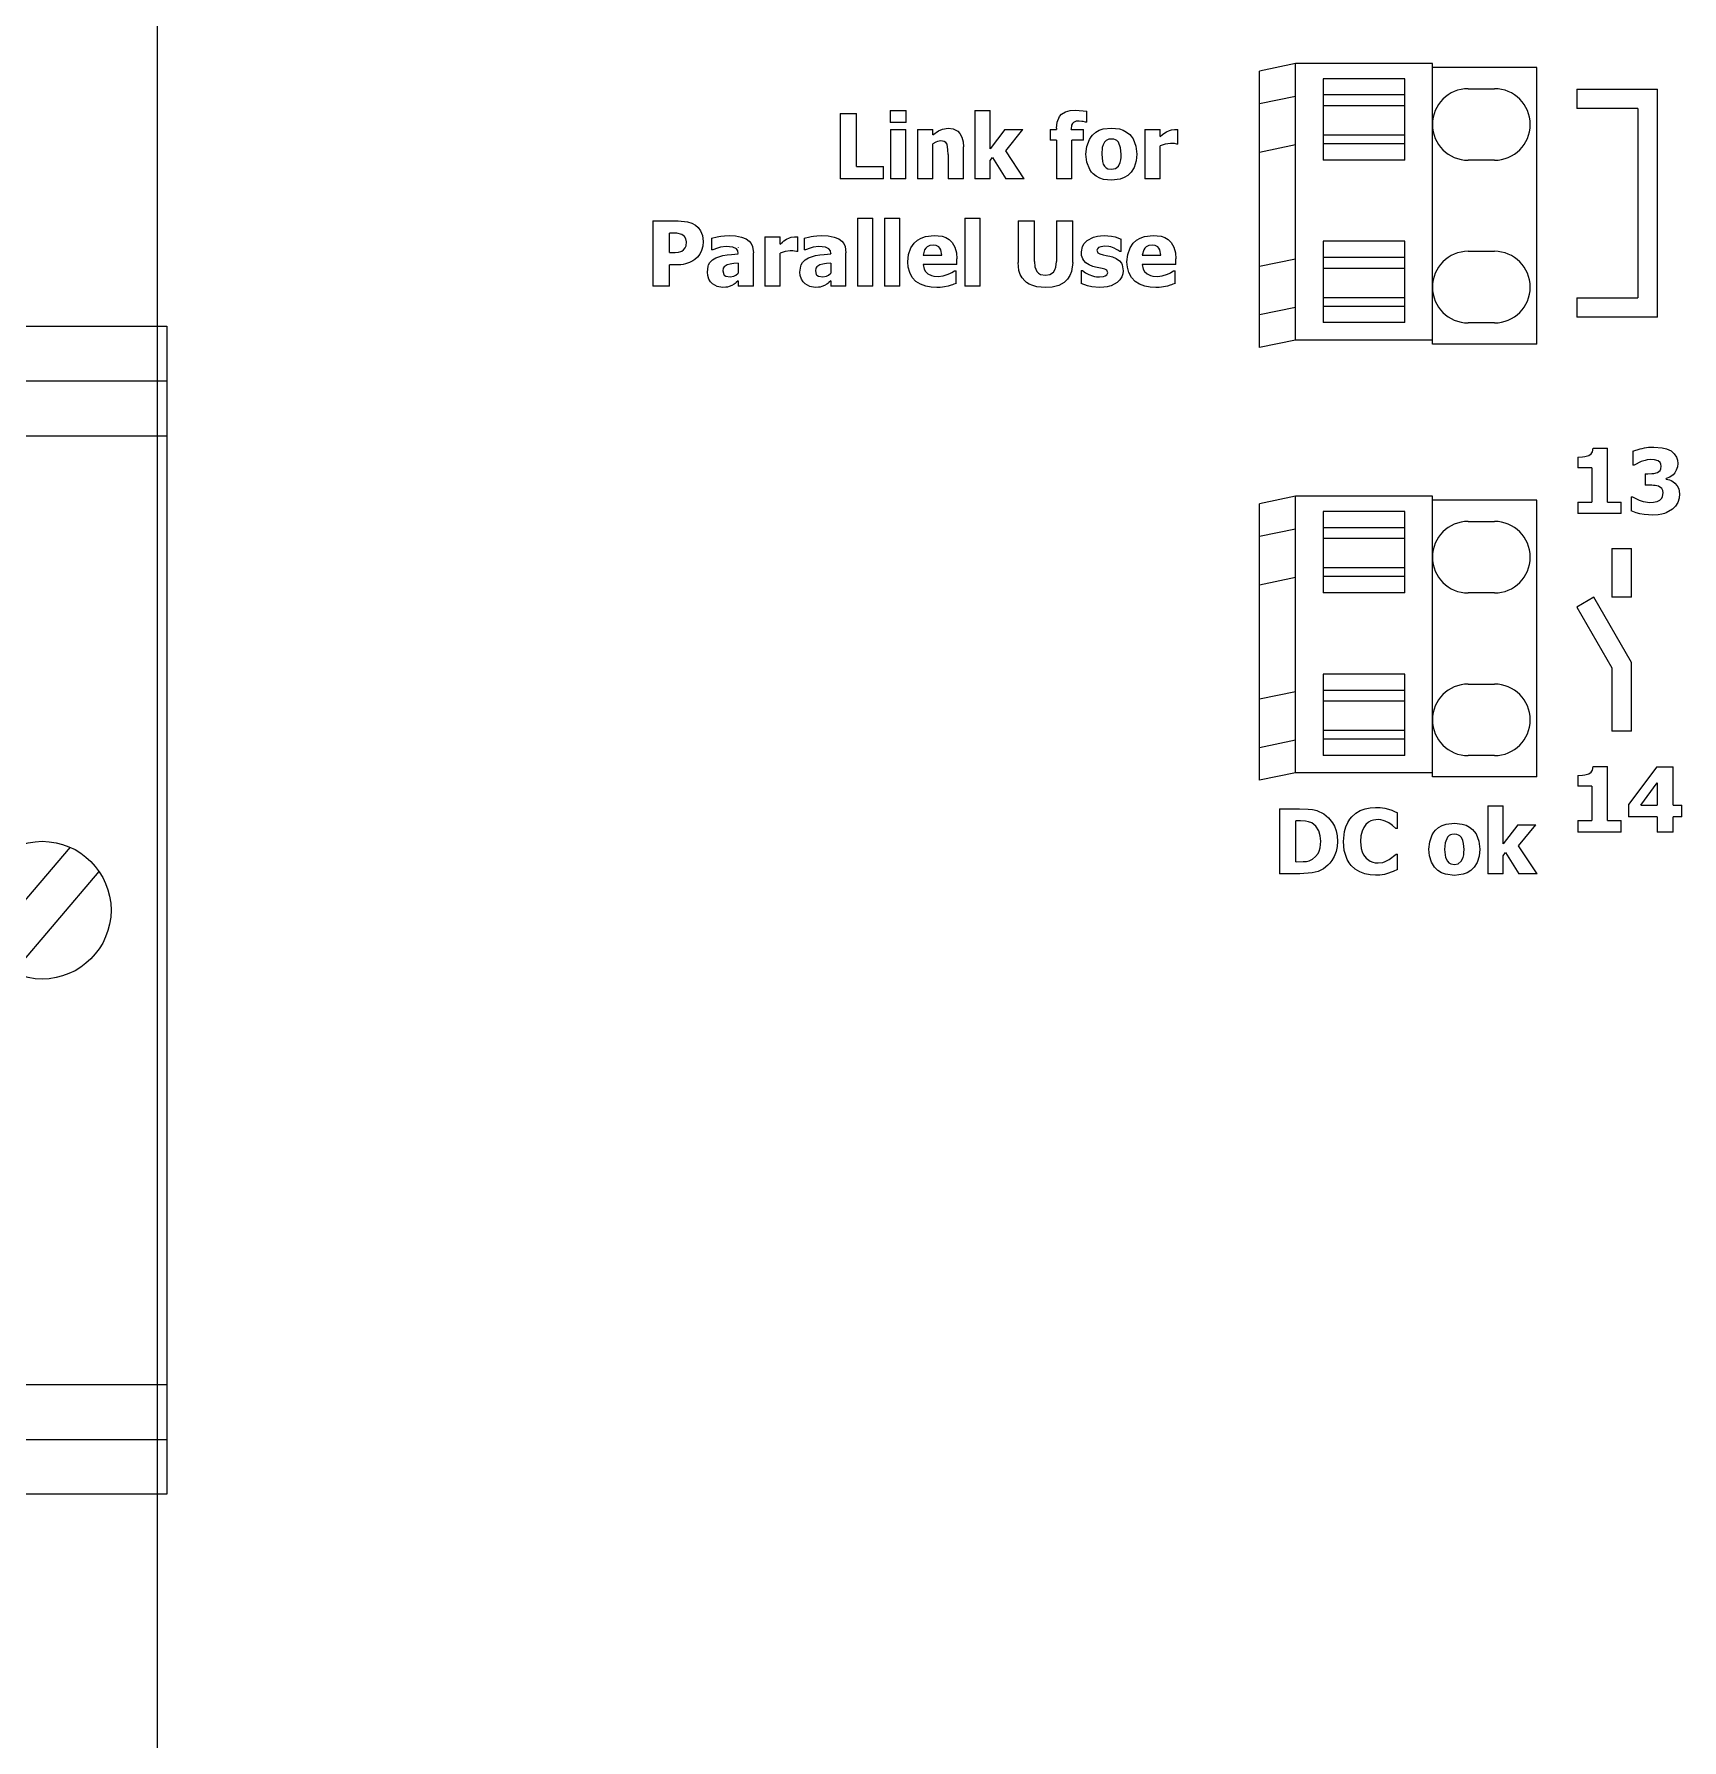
# Model space of a CAD drawing. Header units: inches. Extents: x -38 to 199, y -310 to 64.
# Drawn here: x 43.738 to 46.074, y -55.443 to -53.025 of the extents above; entities that cross this region are included whole.
import ezdxf

# ---------------------------------------------------------------- set-up
doc = ezdxf.new("R2010")
doc.units = ezdxf.units.IN
doc.header["$MEASUREMENT"] = 0
doc.layers.add('DETAIL$', color=5, linetype='Continuous')

# ---------------------------------------------------------------- blocks, each defined once
blk = doc.blocks.new('A$C595E315F')
at = {"color": 8}
for p, q in [((-0.5787, -0.36), (-0.5787, 0)), ((-0.5787, 0), (1.0769, 0)), ((1.0769, 0), (1.0769, -0.36)), ((1.0769, -0.36), (-0.5787, -0.36))]:
    blk.add_line(p, q, dxfattribs=at)
for p, q in [((-0.501, -0.36), (-0.501, 0)), ((-0.4233, -0.36), (-0.4233, 0)), ((0.9215, -0.36), (0.9215, 0)), ((0.9992, -0.36), (0.9992, 0))]:
    blk.add_line(p, q)
blk.add_circle((0.2491, -0.1767), 0.0976, dxfattribs=at)
at = {"layer": 'DETAIL$', "color": 8}
for points in [[(0.3377, -0.2178), (0.1943, -0.0959)], [(0.16, -0.1369), (0.3022, -0.2586)]]:
    blk.add_lwpolyline(points, dxfattribs=at)

msp = doc.modelspace()

# ---------------------------------------------------------------- linework, layer by layer
at = {"linetype": 'ByBlock', "lineweight": -2}
for p, q in [((43.91251, -51.46108), (43.91251, -57.07215)), ((45.52581, -53.06662), (45.47496, -53.07717)), ((45.52581, -53.11272), (45.52581, -53.06662)), ((45.71996, -53.06662), (45.52581, -53.06662)), ((45.71996, -53.45854), (45.71996, -53.06662)), ((45.47496, -53.12328), (45.47496, -53.07717)), ((45.5651, -53.08802), (45.5651, -53.11108)), ((45.68067, -53.08802), (45.5651, -53.08802)), ((45.68067, -53.11108), (45.68067, -53.08802)), ((45.86789, -53.07222), (45.71996, -53.07222)), ((45.86789, -53.46415), (45.86789, -53.07222)), ((45.47496, -53.12328), (45.52581, -53.11272)), ((45.52581, -53.18189), (45.52581, -53.11272)), ((45.5651, -53.11108), (45.5651, -53.12656)), ((45.68067, -53.11108), (45.5651, -53.11108)), ((45.68067, -53.12656), (45.68067, -53.11108)), ((45.77081, -53.10219), (45.80779, -53.10219)), ((45.92454, -53.10266), (45.92454, -53.13039)), ((45.92454, -53.10266), (46.03892, -53.10266)), ((46.03892, -53.42624), (46.03892, -53.10266)), ((44.88042, -53.13743), (44.88042, -53.22988)), ((44.88042, -53.13743), (44.90365, -53.13743)), ((44.90365, -53.21227), (44.90365, -53.13743)), ((44.9513, -53.13323), (44.9513, -53.15016)), ((44.9513, -53.13323), (44.9743, -53.13323)), ((44.9743, -53.15016), (44.9743, -53.13323)), ((45.07162, -53.13331), (45.07162, -53.22988)), ((45.07162, -53.13331), (45.09335, -53.13331)), ((45.09335, -53.1874), (45.09335, -53.13331)), ((45.2142, -53.13271), (45.23008, -53.13398)), ((45.23008, -53.14971), (45.23008, -53.13398)), ((45.47496, -53.12757), (45.47496, -53.12328)), ((45.47496, -53.19244), (45.47496, -53.12757)), ((45.5651, -53.12656), (45.5651, -53.16806)), ((45.68067, -53.12656), (45.5651, -53.12656)), ((45.68067, -53.16806), (45.68067, -53.12656)), ((46.01119, -53.13039), (45.92454, -53.13039)), ((46.01119, -53.13039), (46.01119, -53.39851)), ((44.9743, -53.15016), (44.9513, -53.15016)), ((44.9519, -53.16013), (44.97363, -53.16013)), ((44.9519, -53.16013), (44.9519, -53.22988)), ((44.97363, -53.22988), (44.97363, -53.16013)), ((44.99026, -53.16013), (44.99026, -53.22988)), ((44.99026, -53.16013), (45.01199, -53.16013)), ((45.01199, -53.16784), (45.01199, -53.16013)), ((45.11395, -53.16013), (45.09335, -53.1874)), ((45.11395, -53.16013), (45.13965, -53.16013)), ((45.11523, -53.19017), (45.13965, -53.16013)), ((45.17846, -53.16013), (45.17846, -53.17526)), ((45.17846, -53.16013), (45.18715, -53.16013)), ((45.18715, -53.15818), (45.18715, -53.16013)), ((45.20813, -53.16013), (45.20813, -53.1596)), ((45.20813, -53.16013), (45.22544, -53.16013)), ((45.22544, -53.17526), (45.22544, -53.16013)), ((45.23008, -53.14971), (45.22843, -53.14971)), ((45.31257, -53.16013), (45.31257, -53.22988)), ((45.31257, -53.16013), (45.3343, -53.16013)), ((45.3343, -53.17017), (45.3343, -53.16013)), ((45.3594, -53.18073), (45.3594, -53.16013)), ((45.01199, -53.22988), (45.01199, -53.18051)), ((45.05552, -53.22988), (45.05552, -53.18448)), ((45.14145, -53.22988), (45.11523, -53.19017)), ((45.18715, -53.17526), (45.17846, -53.17526)), ((45.18715, -53.17526), (45.18715, -53.22988)), ((45.20888, -53.22988), (45.20888, -53.17526)), ((45.22544, -53.17526), (45.20888, -53.17526)), ((45.3343, -53.22988), (45.3343, -53.1832)), ((45.3594, -53.18073), (45.3576, -53.18073)), ((45.52581, -53.18189), (45.47496, -53.19244)), ((45.52581, -53.34327), (45.52581, -53.18189)), ((45.5651, -53.16806), (45.5651, -53.18024)), ((45.68067, -53.16806), (45.5651, -53.16806)), ((45.5651, -53.18024), (45.5651, -53.20329)), ((45.68067, -53.18024), (45.5651, -53.18024)), ((45.68067, -53.18024), (45.68067, -53.16806)), ((45.68067, -53.20329), (45.68067, -53.18024)), ((44.90365, -53.21227), (44.94208, -53.21227)), ((44.94208, -53.22988), (44.94208, -53.21227)), ((45.03364, -53.19534), (45.03364, -53.22988)), ((45.09335, -53.20411), (45.09672, -53.19961)), ((45.09335, -53.22988), (45.09335, -53.20411)), ((45.09672, -53.19961), (45.1156, -53.22988)), ((45.47496, -53.35382), (45.47496, -53.19244)), ((45.68067, -53.20329), (45.5651, -53.20329)), ((45.80779, -53.20363), (45.77081, -53.20363)), ((44.94208, -53.22988), (44.88042, -53.22988)), ((44.97363, -53.22988), (44.9519, -53.22988)), ((45.01199, -53.22988), (44.99026, -53.22988)), ((45.05552, -53.22988), (45.03364, -53.22988)), ((45.09335, -53.22988), (45.07162, -53.22988)), ((45.14145, -53.22988), (45.1156, -53.22988)), ((45.20888, -53.22988), (45.18715, -53.22988)), ((45.3343, -53.22988), (45.31257, -53.22988)), ((44.905, -53.28553), (44.905, -53.3821)), ((44.905, -53.28553), (44.92673, -53.28553)), ((44.92673, -53.3821), (44.92673, -53.28553)), ((44.94336, -53.28553), (44.96509, -53.28553)), ((44.94336, -53.28553), (44.94336, -53.3821)), ((44.96509, -53.3821), (44.96509, -53.28553)), ((45.05724, -53.28553), (45.05724, -53.3821)), ((45.05724, -53.28553), (45.07897, -53.28553)), ((45.07897, -53.3821), (45.07897, -53.28553)), ((44.61535, -53.28965), (44.61535, -53.3821)), ((44.61535, -53.28965), (44.65124, -53.28965)), ((44.64188, -53.30688), (44.63858, -53.30688)), ((44.63858, -53.3346), (44.63858, -53.30688)), ((45.13276, -53.28965), (45.15598, -53.28965)), ((45.13276, -53.28965), (45.13276, -53.34869)), ((45.15598, -53.34734), (45.15598, -53.28965)), ((45.187, -53.28965), (45.187, -53.34734)), ((45.187, -53.28965), (45.21023, -53.28965)), ((45.21023, -53.34861), (45.21023, -53.28965)), ((44.63858, -53.3346), (44.64023, -53.3346)), ((44.69822, -53.31385), (44.69822, -53.3307)), ((44.70009, -53.3307), (44.69822, -53.3307)), ((44.75763, -53.3821), (44.75763, -53.33467)), ((44.77374, -53.31235), (44.79546, -53.31235)), ((44.77374, -53.31235), (44.77374, -53.3821)), ((44.79546, -53.32239), (44.79546, -53.31235)), ((44.79546, -53.3821), (44.79546, -53.33542)), ((44.82056, -53.33295), (44.81876, -53.33295)), ((44.82056, -53.33295), (44.82056, -53.31235)), ((44.82948, -53.31385), (44.82948, -53.3307)), ((44.83135, -53.3307), (44.82948, -53.3307)), ((44.86746, -53.33595), (44.86746, -53.33632)), ((44.88889, -53.3821), (44.88889, -53.33467)), ((45.27878, -53.3331), (45.27706, -53.3331)), ((45.27878, -53.3331), (45.27878, -53.31542)), ((45.5651, -53.31856), (45.5651, -53.34162)), ((45.68067, -53.31856), (45.5651, -53.31856)), ((45.68067, -53.34162), (45.68067, -53.31856)), ((45.77081, -53.33274), (45.80779, -53.33274)), ((44.63858, -53.3821), (44.63858, -53.35183)), ((44.65072, -53.35183), (44.63858, -53.35183)), ((44.73605, -53.34943), (44.73605, -53.36389)), ((44.86731, -53.34943), (44.86731, -53.36389)), ((44.99828, -53.33827), (45.02465, -53.33827)), ((45.04608, -53.35138), (44.99835, -53.35138)), ((45.04248, -53.36022), (45.0448, -53.36022)), ((45.0448, -53.3782), (45.0448, -53.36022)), ((45.04608, -53.35138), (45.04608, -53.34352)), ((45.22214, -53.36), (45.22214, -53.37835)), ((45.22214, -53.36), (45.22394, -53.36)), ((45.30875, -53.33827), (45.33512, -53.33827)), ((45.35655, -53.35138), (45.30882, -53.35138)), ((45.35295, -53.36022), (45.35527, -53.36022)), ((45.35527, -53.3782), (45.35527, -53.36022)), ((45.35655, -53.35138), (45.35655, -53.34352)), ((45.47496, -53.35382), (45.52581, -53.34327)), ((45.47496, -53.35811), (45.47496, -53.35382)), ((45.47496, -53.42298), (45.47496, -53.35811)), ((45.52581, -53.41243), (45.52581, -53.34327)), ((45.5651, -53.34162), (45.5651, -53.3571)), ((45.68067, -53.34162), (45.5651, -53.34162)), ((45.5651, -53.3571), (45.5651, -53.3986)), ((45.68067, -53.3571), (45.5651, -53.3571)), ((45.68067, -53.3571), (45.68067, -53.34162)), ((45.68067, -53.3986), (45.68067, -53.3571)), ((44.63858, -53.3821), (44.61535, -53.3821)), ((44.73605, -53.37468), (44.73605, -53.3821)), ((44.75763, -53.3821), (44.73605, -53.3821)), ((44.79546, -53.3821), (44.77374, -53.3821)), ((44.86731, -53.37468), (44.86731, -53.3821)), ((44.88889, -53.3821), (44.86731, -53.3821)), ((44.92673, -53.3821), (44.905, -53.3821)), ((44.96509, -53.3821), (44.94336, -53.3821)), ((45.07897, -53.3821), (45.05724, -53.3821)), ((45.5651, -53.3986), (45.5651, -53.41078)), ((45.68067, -53.3986), (45.5651, -53.3986)), ((45.68067, -53.41078), (45.68067, -53.3986)), ((45.92454, -53.39851), (46.01119, -53.39851)), ((45.92454, -53.39851), (45.92454, -53.42624)), ((45.52581, -53.41243), (45.47496, -53.42298)), ((45.47496, -53.46909), (45.47496, -53.42298)), ((45.52581, -53.45854), (45.52581, -53.41243)), ((45.5651, -53.41078), (45.5651, -53.43384)), ((45.68067, -53.41078), (45.5651, -53.41078)), ((45.68067, -53.43384), (45.68067, -53.41078)), ((46.03892, -53.42624), (45.92454, -53.42624)), ((45.68067, -53.43384), (45.5651, -53.43384)), ((45.80779, -53.43418), (45.77081, -53.43418)), ((45.52581, -53.45854), (45.47496, -53.46909)), ((45.71996, -53.45854), (45.52581, -53.45854)), ((45.71996, -53.46415), (45.71996, -53.45854)), ((45.86789, -53.46415), (45.71996, -53.46415)), ((45.92625, -53.62444), (45.92625, -53.6395)), ((45.94805, -53.61186), (45.96828, -53.61186)), ((45.96828, -53.68843), (45.96828, -53.61186)), ((46.00417, -53.61598), (46.00417, -53.63576)), ((45.94573, -53.6395), (45.92625, -53.6395)), ((45.94573, -53.6395), (45.94573, -53.68843)), ((46.00612, -53.63576), (46.00417, -53.63576)), ((46.01578, -53.63081), (46.00612, -53.63576)), ((46.0217, -53.64804), (46.0217, -53.6643)), ((46.0217, -53.64804), (46.02537, -53.64804)), ((46.02567, -53.6643), (46.0217, -53.6643)), ((46.05107, -53.65569), (46.05107, -53.65479)), ((45.52581, -53.67999), (45.47496, -53.69055)), ((45.47496, -53.73666), (45.47496, -53.69055)), ((45.52581, -53.7261), (45.52581, -53.67999)), ((45.71996, -53.67999), (45.52581, -53.67999)), ((45.71996, -54.07192), (45.71996, -53.67999)), ((45.86789, -53.6856), (45.71996, -53.6856)), ((45.86789, -54.07752), (45.86789, -53.6856)), ((45.92625, -53.68843), (45.94573, -53.68843)), ((45.92625, -53.68843), (45.92625, -53.70454)), ((45.96828, -53.68843), (45.98731, -53.68843)), ((45.98731, -53.70454), (45.98731, -53.68843)), ((46.00147, -53.68056), (46.00147, -53.70064)), ((46.00147, -53.68056), (46.00372, -53.68056)), ((45.5651, -53.7014), (45.5651, -53.72445)), ((45.68067, -53.7014), (45.5651, -53.7014)), ((45.68067, -53.72445), (45.68067, -53.7014)), ((45.77081, -53.71557), (45.80779, -53.71557)), ((45.98731, -53.70454), (45.92625, -53.70454)), ((45.47496, -53.73666), (45.52581, -53.7261)), ((45.47496, -53.74094), (45.47496, -53.73666)), ((45.47496, -53.80582), (45.47496, -53.74094)), ((45.52581, -53.79526), (45.52581, -53.7261)), ((45.5651, -53.72445), (45.5651, -53.73993)), ((45.68067, -53.72445), (45.5651, -53.72445)), ((45.5651, -53.73993), (45.5651, -53.78143)), ((45.68067, -53.73993), (45.5651, -53.73993)), ((45.68067, -53.73993), (45.68067, -53.72445)), ((45.68067, -53.78143), (45.68067, -53.73993)), ((45.97421, -53.75382), (46.00194, -53.75382)), ((45.97421, -53.75382), (45.97421, -53.82316)), ((46.00194, -53.82316), (46.00194, -53.75382)), ((45.52581, -53.79526), (45.47496, -53.80582)), ((45.52581, -53.95664), (45.52581, -53.79526)), ((45.5651, -53.78143), (45.5651, -53.79362)), ((45.68067, -53.78143), (45.5651, -53.78143)), ((45.5651, -53.79362), (45.5651, -53.81667)), ((45.68067, -53.79362), (45.5651, -53.79362)), ((45.68067, -53.79362), (45.68067, -53.78143)), ((45.68067, -53.81667), (45.68067, -53.79362)), ((45.47496, -53.9672), (45.47496, -53.80582)), ((45.68067, -53.81667), (45.5651, -53.81667)), ((45.80779, -53.81701), (45.77081, -53.81701)), ((45.94856, -53.82316), (45.92454, -53.83703)), ((45.92454, -53.83703), (45.97421, -53.92304)), ((46.00194, -53.91561), (45.94856, -53.82316)), ((46.00194, -53.82316), (45.97421, -53.82316)), ((46.00194, -54.01269), (46.00194, -53.91561)), ((45.5651, -53.93194), (45.5651, -53.955)), ((45.68067, -53.93194), (45.5651, -53.93194)), ((45.68067, -53.955), (45.68067, -53.93194)), ((45.97421, -53.92304), (45.97421, -54.01269)), ((45.47496, -53.9672), (45.52581, -53.95664)), ((45.52581, -54.02581), (45.52581, -53.95664)), ((45.5651, -53.955), (45.5651, -53.97048)), ((45.68067, -53.955), (45.5651, -53.955)), ((45.68067, -53.97048), (45.68067, -53.955)), ((45.77081, -53.94611), (45.80779, -53.94611)), ((45.47496, -53.97149), (45.47496, -53.9672)), ((45.47496, -54.03636), (45.47496, -53.97149)), ((45.5651, -53.97048), (45.5651, -54.01197)), ((45.68067, -53.97048), (45.5651, -53.97048)), ((45.68067, -54.01197), (45.68067, -53.97048)), ((45.5651, -54.01197), (45.5651, -54.02416)), ((45.68067, -54.01197), (45.5651, -54.01197)), ((45.68067, -54.02416), (45.68067, -54.01197)), ((46.00194, -54.01269), (45.97421, -54.01269)), ((45.52581, -54.02581), (45.47496, -54.03636)), ((45.47496, -54.08247), (45.47496, -54.03636)), ((45.52581, -54.07192), (45.52581, -54.02581)), ((45.5651, -54.02416), (45.5651, -54.04721)), ((45.68067, -54.02416), (45.5651, -54.02416)), ((45.68067, -54.04721), (45.68067, -54.02416)), ((45.68067, -54.04721), (45.5651, -54.04721)), ((45.80779, -54.04755), (45.77081, -54.04755)), ((45.52581, -54.07192), (45.47496, -54.08247)), ((45.71996, -54.07192), (45.52581, -54.07192)), ((45.71996, -54.07752), (45.71996, -54.07192)), ((45.86789, -54.07752), (45.71996, -54.07752)), ((45.92625, -54.07571), (45.92625, -54.09077)), ((45.94805, -54.06312), (45.96828, -54.06312)), ((45.96828, -54.13969), (45.96828, -54.06312)), ((46.03788, -54.06335), (45.99787, -54.11699)), ((46.03788, -54.06335), (46.06103, -54.06335)), ((46.06103, -54.11759), (46.06103, -54.06335)), ((45.94573, -54.09077), (45.92625, -54.09077)), ((45.94573, -54.09077), (45.94573, -54.13969)), ((46.01518, -54.11759), (46.03863, -54.08612)), ((46.03863, -54.08612), (46.03863, -54.11759)), ((45.50304, -54.12272), (45.50304, -54.21517)), ((45.50304, -54.12272), (45.53166, -54.12272)), ((45.67049, -54.15066), (45.67049, -54.12863)), ((45.79861, -54.11859), (45.79861, -54.21517)), ((45.79861, -54.11859), (45.82033, -54.11859)), ((45.82033, -54.17269), (45.82033, -54.11859)), ((45.99787, -54.11699), (45.99787, -54.13422)), ((46.01518, -54.11759), (46.03863, -54.11759)), ((46.06103, -54.11759), (46.07354, -54.11759)), ((46.07354, -54.13422), (46.07354, -54.11759)), ((45.52672, -54.13995), (45.52627, -54.13995)), ((45.52627, -54.19786), (45.52627, -54.13995)), ((45.67049, -54.15066), (45.66817, -54.15066)), ((45.84094, -54.14542), (45.82033, -54.17269)), ((45.84094, -54.14542), (45.86663, -54.14542)), ((45.84221, -54.17546), (45.86663, -54.14542)), ((45.92625, -54.13969), (45.94573, -54.13969)), ((45.92625, -54.13969), (45.92625, -54.1558)), ((45.98731, -54.1558), (45.92625, -54.1558)), ((45.96828, -54.13969), (45.98731, -54.13969)), ((45.98731, -54.1558), (45.98731, -54.13969)), ((46.03863, -54.13422), (45.99787, -54.13422)), ((46.03863, -54.13422), (46.03863, -54.15603)), ((46.06103, -54.15603), (46.03863, -54.15603)), ((46.07354, -54.13422), (46.06103, -54.13422)), ((46.06103, -54.15603), (46.06103, -54.13422)), ((45.86843, -54.21517), (45.84221, -54.17546)), ((45.52627, -54.19786), (45.52672, -54.19786)), ((45.6588, -54.19471), (45.66839, -54.1873)), ((45.66839, -54.1873), (45.67049, -54.1873)), ((45.67049, -54.20902), (45.67049, -54.1873)), ((45.82033, -54.1894), (45.8237, -54.1849)), ((45.82033, -54.21517), (45.82033, -54.1894)), ((45.8237, -54.1849), (45.84258, -54.21517)), ((45.53196, -54.21517), (45.50304, -54.21517)), ((45.82033, -54.21517), (45.79861, -54.21517)), ((45.86843, -54.21517), (45.84258, -54.21517))]:
    msp.add_line(p, q, dxfattribs=at)
at = {"linetype": 'ByBlock', "lineweight": -2, "flags": 128}
for points in [[(45.18715, -53.15818), (45.18808, -53.14958), (45.1915, -53.1418), (45.19446, -53.13852), (45.19975, -53.13524), (45.20682, -53.13325), (45.2142, -53.13271)], [(45.01199, -53.16784), (45.02022, -53.16196), (45.02551, -53.1595), (45.03356, -53.15825)], [(45.03356, -53.15825), (45.04094, -53.15923), (45.04745, -53.16261), (45.05029, -53.16552), (45.05329, -53.17086), (45.05503, -53.17755), (45.05552, -53.18448)], [(45.21952, -53.14814), (45.21519, -53.14847), (45.21124, -53.14994), (45.20969, -53.15163), (45.20869, -53.15414), (45.20813, -53.1596)], [(45.22843, -53.14971), (45.22513, -53.14888), (45.22327, -53.14849), (45.21952, -53.14814)], [(45.22903, -53.19504), (45.23012, -53.18412), (45.23381, -53.17415), (45.23618, -53.17052), (45.23846, -53.16786), (45.24287, -53.16407), (45.24789, -53.16123), (45.25343, -53.15931), (45.26507, -53.15795)], [(45.26507, -53.15795), (45.27632, -53.15922), (45.28168, -53.161), (45.28659, -53.16365), (45.29093, -53.16717), (45.29323, -53.16969), (45.29579, -53.17337), (45.29985, -53.18372), (45.30103, -53.19504)], [(45.3343, -53.17017), (45.33761, -53.16737), (45.33955, -53.16583), (45.34321, -53.16335)], [(45.34321, -53.16335), (45.34756, -53.16132), (45.35017, -53.1605), (45.35468, -53.1599)], [(45.35468, -53.1599), (45.35662, -53.15996), (45.3594, -53.16013)], [(45.02315, -53.17631), (45.01863, -53.17704), (45.01611, -53.17804), (45.01199, -53.18051)], [(45.03207, -53.18073), (45.03032, -53.17831), (45.02809, -53.17701), (45.02315, -53.17631)], [(45.03364, -53.19534), (45.03343, -53.18873), (45.03207, -53.18073)], [(45.2554, -53.17788), (45.25334, -53.18163), (45.25212, -53.18577), (45.25128, -53.19519)], [(45.26507, -53.17354), (45.2613, -53.17395), (45.25944, -53.17455), (45.25754, -53.17568), (45.2554, -53.17788)], [(45.27496, -53.17818), (45.27272, -53.17582), (45.27103, -53.17476), (45.26847, -53.17389), (45.26507, -53.17354)], [(45.27878, -53.19519), (45.27808, -53.18626), (45.27496, -53.17818)], [(45.34876, -53.17983), (45.34139, -53.1809), (45.3343, -53.1832)], [(45.3576, -53.18073), (45.35454, -53.18012), (45.35238, -53.17993), (45.34876, -53.17983)], [(45.26507, -53.23205), (45.25381, -53.23078), (45.24844, -53.229), (45.24352, -53.22635), (45.23918, -53.22284), (45.23688, -53.22033), (45.23431, -53.21668), (45.23023, -53.20636), (45.22903, -53.19504)], [(45.25128, -53.19519), (45.25228, -53.20531), (45.25354, -53.20903), (45.25511, -53.21182)], [(45.25511, -53.21182), (45.25739, -53.21416), (45.26019, -53.21564), (45.26522, -53.21647)], [(45.30103, -53.19504), (45.3002, -53.20462), (45.29735, -53.21373), (45.29305, -53.22057), (45.28849, -53.22502), (45.28329, -53.22829), (45.27746, -53.2305), (45.26507, -53.23205)], [(45.26522, -53.21647), (45.27062, -53.21531), (45.27488, -53.21197)], [(45.27488, -53.21197), (45.27741, -53.20679), (45.27828, -53.20303), (45.27864, -53.19976), (45.27878, -53.19519)], [(44.65634, -53.30875), (44.64923, -53.30705), (44.64188, -53.30688)], [(44.65124, -53.28965), (44.66435, -53.29095), (44.6703, -53.29289), (44.67552, -53.29572)], [(44.66263, -53.31939), (44.66199, -53.31516), (44.66018, -53.3118), (44.65634, -53.30875)], [(44.67552, -53.29572), (44.67959, -53.29917), (44.68283, -53.30354), (44.68551, -53.31029), (44.68645, -53.31879)], [(44.69822, -53.31385), (44.70633, -53.31209), (44.70845, -53.31171), (44.71147, -53.31122), (44.71649, -53.31066), (44.72317, -53.3104)], [(44.72317, -53.3104), (44.73239, -53.31086), (44.74098, -53.31248), (44.74762, -53.31524), (44.75158, -53.31824), (44.75437, -53.3217), (44.75628, -53.32577), (44.75763, -53.33467)], [(44.82948, -53.31385), (44.83759, -53.31209), (44.83971, -53.31171), (44.84273, -53.31122), (44.84775, -53.31066), (44.85443, -53.3104)], [(44.85443, -53.3104), (44.86365, -53.31086), (44.87224, -53.31248), (44.87888, -53.31524), (44.88284, -53.31824), (44.88563, -53.3217), (44.88754, -53.32577), (44.88889, -53.33467)], [(44.97662, -53.34764), (44.97762, -53.33745), (44.98095, -53.32798), (44.98554, -53.32134), (44.99018, -53.31706), (44.9955, -53.31387), (45.00141, -53.31171), (45.01393, -53.31018)], [(45.01393, -53.31018), (45.02505, -53.31146), (45.03029, -53.31331), (45.03499, -53.31612), (45.03916, -53.32017), (45.04311, -53.32681), (45.04542, -53.33499), (45.04608, -53.34352)], [(45.23091, -53.31737), (45.2396, -53.31285), (45.24551, -53.31128), (45.24975, -53.3107), (45.25496, -53.31048)], [(45.25496, -53.31048), (45.26498, -53.31124), (45.27022, -53.31238), (45.27878, -53.31542)], [(45.2871, -53.34764), (45.28809, -53.33745), (45.29143, -53.32798), (45.29601, -53.32134), (45.30066, -53.31706), (45.30597, -53.31387), (45.31189, -53.31171), (45.32441, -53.31018)], [(45.32441, -53.31018), (45.33552, -53.31146), (45.34077, -53.31331), (45.34546, -53.31612), (45.34963, -53.32017), (45.35359, -53.32681), (45.35589, -53.33499), (45.35655, -53.34352)], [(44.64023, -53.3346), (44.64449, -53.33456), (44.64666, -53.33452), (44.65147, -53.33408)], [(44.65147, -53.33408), (44.65465, -53.33318), (44.65635, -53.33242), (44.65858, -53.33085)], [(44.65858, -53.33085), (44.66115, -53.32761), (44.66214, -53.32487), (44.66263, -53.31939)], [(44.68645, -53.31879), (44.68588, -53.32542), (44.68413, -53.33179), (44.68168, -53.33678), (44.67851, -53.34082)], [(44.71912, -53.32576), (44.7111, -53.32689), (44.70662, -53.32819), (44.70009, -53.3307)], [(44.7362, -53.33595), (44.7356, -53.33213), (44.73348, -53.32901), (44.72872, -53.32677), (44.71912, -53.32576)], [(44.79546, -53.32239), (44.79877, -53.3196), (44.8007, -53.31807), (44.80438, -53.31557)], [(44.80992, -53.33205), (44.80255, -53.33312), (44.79546, -53.33542)], [(44.80438, -53.31557), (44.80871, -53.31355), (44.8113, -53.31273), (44.81584, -53.31212)], [(44.81876, -53.33295), (44.81571, -53.33234), (44.81355, -53.33215), (44.80992, -53.33205)], [(44.81584, -53.31212), (44.81779, -53.31218), (44.82056, -53.31235)], [(44.85038, -53.32576), (44.84237, -53.32689), (44.83788, -53.32819), (44.83135, -53.3307)], [(44.86746, -53.33595), (44.86686, -53.33213), (44.86474, -53.32901), (44.85998, -53.32677), (44.85038, -53.32576)], [(45.01221, -53.32411), (45.0078, -53.32466), (45.00382, -53.32654), (45.00214, -53.32804), (45.0003, -53.3306), (44.99828, -53.33827)], [(45.02465, -53.33827), (45.02329, -53.33081), (45.02176, -53.32812), (45.02023, -53.32652), (45.01646, -53.32463), (45.01221, -53.32411)], [(45.22244, -53.33348), (45.22391, -53.32612), (45.22642, -53.32181), (45.23091, -53.31737)], [(45.23892, -53.35415), (45.23367, -53.35208), (45.22896, -53.34903), (45.22589, -53.34576), (45.22443, -53.3433), (45.22289, -53.33852), (45.22244, -53.33348)], [(45.25578, -53.32538), (45.25002, -53.32614), (45.24691, -53.32749), (45.24522, -53.32904), (45.24454, -53.33123)], [(45.24454, -53.33123), (45.24584, -53.33469), (45.24853, -53.33625), (45.25316, -53.33767)], [(45.26882, -53.32823), (45.26417, -53.3266), (45.26149, -53.32594), (45.25578, -53.32538)], [(45.27706, -53.3331), (45.27408, -53.33109), (45.27213, -53.32994), (45.26882, -53.32823)], [(45.32268, -53.32411), (45.31827, -53.32466), (45.31429, -53.32654), (45.31262, -53.32804), (45.31078, -53.3306), (45.30875, -53.33827)], [(45.33512, -53.33827), (45.33376, -53.33081), (45.33224, -53.32812), (45.3307, -53.32652), (45.32693, -53.32463), (45.32268, -53.32411)], [(44.66712, -53.34876), (44.66142, -53.35061), (44.65807, -53.3513), (44.65501, -53.35166), (44.65072, -53.35183)], [(44.67851, -53.34082), (44.67446, -53.34449), (44.67188, -53.34629), (44.66712, -53.34876)], [(44.69237, -53.3621), (44.69347, -53.35396), (44.69421, -53.35195), (44.69607, -53.34873), (44.69975, -53.34491), (44.70443, -53.34202)], [(44.70443, -53.34202), (44.71452, -53.33873), (44.72039, -53.3378), (44.72674, -53.33708), (44.7362, -53.33632)], [(44.72039, -53.35198), (44.71617, -53.35465), (44.7149, -53.35678), (44.71432, -53.3603)], [(44.71432, -53.3603), (44.71554, -53.36549), (44.71645, -53.36658), (44.71876, -53.36792), (44.72481, -53.36884)], [(44.73605, -53.34943), (44.73009, -53.35003), (44.72716, -53.35036), (44.7247, -53.35076), (44.72039, -53.35198)], [(44.82363, -53.3621), (44.82473, -53.35396), (44.82547, -53.35195), (44.82733, -53.34873), (44.83101, -53.34491), (44.8357, -53.34202)], [(44.8357, -53.34202), (44.84578, -53.33873), (44.85166, -53.3378), (44.858, -53.33708), (44.86746, -53.33632)], [(44.85165, -53.35198), (44.84743, -53.35465), (44.84616, -53.35678), (44.84559, -53.3603)], [(44.84559, -53.3603), (44.8468, -53.36549), (44.84772, -53.36658), (44.85002, -53.36792), (44.85608, -53.36884)], [(44.86731, -53.34943), (44.86135, -53.35003), (44.85842, -53.35036), (44.85597, -53.35076), (44.85165, -53.35198)], [(45.01746, -53.38397), (45.00959, -53.38356), (45.00184, -53.38214), (44.99452, -53.37946), (44.98806, -53.37532), (44.98281, -53.36969), (44.97918, -53.3629), (44.97721, -53.3554), (44.97662, -53.34764)], [(44.99835, -53.35138), (44.99966, -53.35785), (45.00146, -53.36114), (45.00502, -53.36464)], [(45.03386, -53.36517), (45.03721, -53.36358), (45.03882, -53.36265), (45.04248, -53.36022)], [(45.17149, -53.38405), (45.15951, -53.38295), (45.15372, -53.38138), (45.14863, -53.37914), (45.14486, -53.37675), (45.14225, -53.37456), (45.13858, -53.37029), (45.13584, -53.36537), (45.13403, -53.35999), (45.13276, -53.34869)], [(45.15598, -53.34734), (45.15668, -53.35483), (45.15929, -53.36127), (45.16166, -53.36374), (45.16467, -53.36536), (45.17149, -53.36644)], [(45.17149, -53.36644), (45.17781, -53.36553), (45.18306, -53.36214), (45.18499, -53.35909), (45.18624, -53.35529), (45.187, -53.34734)], [(45.21023, -53.34861), (45.20863, -53.36113), (45.20635, -53.36699), (45.20296, -53.37219), (45.19812, -53.37683), (45.19049, -53.38099), (45.18116, -53.38338), (45.17149, -53.38405)], [(45.22394, -53.36), (45.2283, -53.36319), (45.23015, -53.36429), (45.233, -53.36562)], [(45.25188, -53.35715), (45.24736, -53.3561), (45.24497, -53.35564), (45.24239, -53.35509), (45.23892, -53.35415)], [(45.25975, -53.36314), (45.25837, -53.35967), (45.25575, -53.35825), (45.25188, -53.35715)], [(45.25316, -53.33767), (45.25765, -53.33863), (45.25998, -53.33906), (45.2626, -53.33961), (45.26657, -53.34074)], [(45.26657, -53.34074), (45.27201, -53.34304), (45.27667, -53.34644), (45.27924, -53.34963), (45.2803, -53.35169), (45.28185, -53.3603)], [(45.28185, -53.3603), (45.28138, -53.36464), (45.27996, -53.36881), (45.2772, -53.37323), (45.27301, -53.37708)], [(45.32793, -53.38397), (45.32007, -53.38356), (45.31231, -53.38214), (45.305, -53.37946), (45.29854, -53.37532), (45.29329, -53.36969), (45.28966, -53.3629), (45.28768, -53.3554), (45.2871, -53.34764)], [(45.30882, -53.35138), (45.31013, -53.35785), (45.31193, -53.36114), (45.31549, -53.36464)], [(45.34434, -53.36517), (45.34769, -53.36358), (45.34929, -53.36265), (45.35295, -53.36022)], [(44.71387, -53.38397), (44.70634, -53.38278), (44.69976, -53.37896), (44.69697, -53.37606), (44.69448, -53.37208), (44.69287, -53.36722), (44.69237, -53.3621)], [(44.72729, -53.38105), (44.72327, -53.38271), (44.72107, -53.38335), (44.71856, -53.38376), (44.71387, -53.38397)], [(44.72481, -53.36884), (44.72986, -53.36785), (44.73288, -53.36637), (44.73605, -53.36389)], [(44.73605, -53.37468), (44.73332, -53.37697), (44.73195, -53.37813), (44.73043, -53.37926), (44.72729, -53.38105)], [(44.84514, -53.38397), (44.8376, -53.38278), (44.83103, -53.37896), (44.82823, -53.37606), (44.82575, -53.37208), (44.82413, -53.36722), (44.82363, -53.3621)], [(44.85855, -53.38105), (44.85454, -53.38271), (44.85234, -53.38335), (44.84982, -53.38376), (44.84514, -53.38397)], [(44.85608, -53.36884), (44.86113, -53.36785), (44.86414, -53.36637), (44.86731, -53.36389)], [(44.86731, -53.37468), (44.86458, -53.37697), (44.86321, -53.37813), (44.8617, -53.37926), (44.85855, -53.38105)], [(45.00502, -53.36464), (45.00998, -53.36701), (45.01342, -53.36778), (45.0197, -53.36824)], [(45.03386, -53.38195), (45.02847, -53.38316), (45.02543, -53.3836), (45.02233, -53.38385), (45.01746, -53.38397)], [(45.0197, -53.36824), (45.02657, -53.36753), (45.03386, -53.36517)], [(45.0448, -53.3782), (45.04152, -53.3795), (45.03988, -53.38017), (45.03806, -53.38083), (45.03386, -53.38195)], [(45.24799, -53.38397), (45.23711, -53.38305), (45.23137, -53.38174), (45.22214, -53.37835)], [(45.233, -53.36562), (45.23809, -53.36754), (45.24102, -53.36834), (45.24392, -53.36883), (45.24814, -53.36906)], [(45.27301, -53.37708), (45.26468, -53.38147), (45.2624, -53.38221), (45.25917, -53.383), (45.25443, -53.38368), (45.24799, -53.38397)], [(45.24814, -53.36906), (45.25368, -53.36845), (45.25634, -53.3676), (45.25861, -53.36611), (45.25975, -53.36314)], [(45.31549, -53.36464), (45.32045, -53.36701), (45.32389, -53.36778), (45.33018, -53.36824)], [(45.34434, -53.38195), (45.33894, -53.38316), (45.33591, -53.3836), (45.3328, -53.38385), (45.32793, -53.38397)], [(45.33018, -53.36824), (45.33704, -53.36753), (45.34434, -53.36517)], [(45.35527, -53.3782), (45.35199, -53.3795), (45.35036, -53.38017), (45.34853, -53.38083), (45.34434, -53.38195)], [(45.92625, -53.62444), (45.9326, -53.62413), (45.936, -53.6237), (45.94153, -53.62212)], [(45.94153, -53.62212), (45.94484, -53.6197), (45.94688, -53.6167), (45.94805, -53.61186)], [(46.00417, -53.61598), (46.01452, -53.61267), (46.01705, -53.61205), (46.02068, -53.61128), (46.02629, -53.6105), (46.03361, -53.61013)], [(46.03361, -53.61013), (46.04555, -53.61107), (46.05157, -53.61259), (46.05826, -53.61575)], [(46.05826, -53.61575), (46.06284, -53.61956), (46.06592, -53.62438), (46.0673, -53.62883), (46.0677, -53.63329)], [(46.02957, -53.62797), (46.02422, -53.62844), (46.02128, -53.62907), (46.01578, -53.63081)], [(46.02537, -53.64804), (46.03086, -53.64787), (46.03367, -53.64761), (46.03916, -53.64617)], [(46.0399, -53.62984), (46.03484, -53.62836), (46.02957, -53.62797)], [(46.03916, -53.64617), (46.04262, -53.64342), (46.04391, -53.64091), (46.0444, -53.63718)], [(46.0444, -53.63718), (46.04395, -53.63421), (46.04282, -53.63223), (46.0399, -53.62984)], [(46.0677, -53.63329), (46.06721, -53.63828), (46.06564, -53.64304), (46.06336, -53.64685), (46.06114, -53.64939), (46.05649, -53.65279), (46.05107, -53.65479)], [(46.0402, -53.66558), (46.03571, -53.6646), (46.03342, -53.66443), (46.03081, -53.66436), (46.02567, -53.6643)], [(46.0468, -53.67517), (46.04638, -53.67164), (46.04496, -53.66879), (46.0402, -53.66558)], [(46.05107, -53.65569), (46.0558, -53.65674), (46.05826, -53.65764), (46.06053, -53.65885), (46.06365, -53.66123)], [(46.06365, -53.66123), (46.06706, -53.66526), (46.06909, -53.66954), (46.0701, -53.67651)], [(46.00372, -53.68056), (46.01316, -53.68525), (46.01888, -53.68719), (46.02822, -53.68858)], [(46.02822, -53.68858), (46.03327, -53.68828), (46.03583, -53.68793), (46.03868, -53.68721), (46.04215, -53.68543)], [(46.06021, -53.69839), (46.05123, -53.7035), (46.04876, -53.70437), (46.04528, -53.70529), (46.03997, -53.70612), (46.03256, -53.70648)], [(46.04215, -53.68543), (46.04497, -53.68247), (46.04615, -53.6801), (46.0468, -53.67517)], [(46.0701, -53.67651), (46.06954, -53.68268), (46.06773, -53.6886), (46.06458, -53.69396), (46.06021, -53.69839)], [(46.03256, -53.70648), (46.02, -53.70574), (46.01385, -53.70464), (46.00855, -53.70324), (46.00147, -53.70064)], [(45.92625, -54.07571), (45.93259, -54.0754), (45.936, -54.07496), (45.94153, -54.07339)], [(45.94153, -54.07339), (45.94484, -54.07096), (45.94688, -54.06796), (45.94805, -54.06312)], [(45.53166, -54.12272), (45.54381, -54.12324), (45.54985, -54.12394), (45.55226, -54.12436), (45.55631, -54.12543), (45.5659, -54.12998)], [(45.5659, -54.12998), (45.57284, -54.13559), (45.57846, -54.14265), (45.58115, -54.1475), (45.58356, -54.15396), (45.58507, -54.16142), (45.58553, -54.16902)], [(45.59392, -54.16902), (45.59534, -54.15509), (45.59731, -54.14838), (45.60007, -54.14236), (45.6031, -54.13766), (45.60602, -54.13415), (45.61152, -54.12921), (45.61775, -54.12542), (45.62465, -54.12281), (45.63187, -54.12136), (45.63925, -54.12092)], [(45.63925, -54.12092), (45.64599, -54.12119), (45.64935, -54.12158), (45.65254, -54.12211), (45.6576, -54.12324)], [(45.6576, -54.12324), (45.66262, -54.12505), (45.66525, -54.12617), (45.67049, -54.12863)], [(45.54897, -54.14302), (45.54459, -54.14118), (45.53992, -54.14027), (45.53305, -54.13999), (45.52672, -54.13995)], [(45.56171, -54.16887), (45.56109, -54.16127), (45.55892, -54.154), (45.55486, -54.1477), (45.54897, -54.14302)], [(45.62576, -54.14534), (45.62261, -54.14951), (45.62028, -54.15441), (45.61848, -54.16126), (45.6179, -54.16909)], [(45.64292, -54.13822), (45.6363, -54.139), (45.63292, -54.14013), (45.62953, -54.14207), (45.62576, -54.14534)], [(45.65813, -54.14302), (45.65298, -54.14036), (45.65002, -54.13926), (45.64712, -54.13857), (45.64292, -54.13822)], [(45.66817, -54.15066), (45.66354, -54.14677), (45.66138, -54.14511), (45.65813, -54.14302)], [(45.71507, -54.18033), (45.71613, -54.16956), (45.7197, -54.1597), (45.72201, -54.15608), (45.72426, -54.15339), (45.72868, -54.14952), (45.73375, -54.1466), (45.73933, -54.14464), (45.75111, -54.14324)], [(45.75111, -54.14324), (45.76232, -54.1445), (45.76768, -54.14628), (45.77258, -54.14891), (45.77692, -54.15242), (45.77922, -54.15493), (45.78178, -54.15858), (45.78587, -54.16894), (45.78707, -54.18033)], [(45.55009, -54.19427), (45.55441, -54.19075), (45.55785, -54.18609), (45.55943, -54.18275), (45.56073, -54.17845), (45.56171, -54.16887)], [(45.58553, -54.16902), (45.58504, -54.17644), (45.58347, -54.18366), (45.58075, -54.19051), (45.57751, -54.19604), (45.57462, -54.19987), (45.57189, -54.20283), (45.5656, -54.20783)], [(45.63917, -54.21697), (45.63159, -54.21651), (45.62417, -54.21503), (45.61709, -54.21234), (45.61072, -54.20844), (45.60505, -54.20321), (45.60209, -54.19946), (45.59921, -54.19458), (45.5951, -54.18219), (45.59392, -54.16902)], [(45.6179, -54.16909), (45.61885, -54.17908), (45.62029, -54.18388), (45.62236, -54.18812), (45.62621, -54.19307)], [(45.75111, -54.21734), (45.73865, -54.21576), (45.73279, -54.21351), (45.72757, -54.21021), (45.72293, -54.20564), (45.71859, -54.1986), (45.71586, -54.18967), (45.71507, -54.18033)], [(45.74144, -54.16317), (45.73817, -54.17102), (45.73732, -54.18048)], [(45.73732, -54.18048), (45.73784, -54.18826), (45.73868, -54.19187), (45.74114, -54.19711)], [(45.75111, -54.15883), (45.74734, -54.15924), (45.74549, -54.15983), (45.74359, -54.16096), (45.74144, -54.16317)], [(45.761, -54.16347), (45.75875, -54.16111), (45.75709, -54.16006), (45.75453, -54.15918), (45.75111, -54.15883)], [(45.78707, -54.18033), (45.78624, -54.1899), (45.78341, -54.19898), (45.77916, -54.20577), (45.77461, -54.21024), (45.7694, -54.21354), (45.76355, -54.21577), (45.75111, -54.21734)], [(45.76092, -54.19726), (45.76344, -54.1921), (45.76431, -54.18837), (45.76467, -54.18508), (45.76482, -54.18048)], [(45.76482, -54.18048), (45.76419, -54.17198), (45.76315, -54.16782), (45.761, -54.16347)], [(45.52672, -54.19786), (45.53661, -54.19773), (45.54161, -54.19746), (45.54555, -54.19648), (45.55009, -54.19427)], [(45.62621, -54.19307), (45.63175, -54.19708), (45.63554, -54.19856), (45.63885, -54.19932), (45.64307, -54.19966)], [(45.64307, -54.19966), (45.64953, -54.19884), (45.65286, -54.19772), (45.6588, -54.19471)], [(45.74114, -54.19711), (45.74343, -54.19946), (45.74623, -54.20093), (45.75126, -54.20176)], [(45.75126, -54.20176), (45.75636, -54.20072), (45.76092, -54.19726)], [(45.5656, -54.20783), (45.55788, -54.21173), (45.54949, -54.2139), (45.53196, -54.21517)], [(45.65768, -54.21427), (45.65197, -54.21581), (45.64897, -54.21639), (45.6456, -54.21676), (45.63917, -54.21697)], [(45.67049, -54.20902), (45.6646, -54.21173), (45.66172, -54.21294), (45.65768, -54.21427)]]:
    msp.add_lwpolyline(points, dxfattribs=at)
at = {"linetype": 'ByBlock', "lineweight": -2}
for centre, major_axis, ratio, start_param, end_param in [((45.77081, -53.15291), (-0.05085, 0), 0.9974513, 4.712389, 6.2831853), ((45.80779, -53.15291), (0.05085, 0), 0.9974513, 4.712389, 7.8539816), ((45.77081, -53.15291), (-0.05085, 0), 0.9974513, 0, 1.5707963), ((44.7362, -54.26661), (0, 11.14055), 0.00001, 1.4863444, 1.4863785), ((45.77081, -53.38346), (-0.05085, 0), 0.9974513, 4.712389, 6.2831853), ((45.80779, -53.38346), (0.05085, 0), 0.9974513, 4.712389, 7.8539816), ((45.77081, -53.38346), (-0.05085, 0), 0.9974513, 0, 1.5707963), ((45.77081, -53.76629), (-0.05085, 0), 0.9974513, 4.712389, 6.2831853), ((45.80779, -53.76629), (0.05085, 0), 0.9974513, 4.712389, 7.8539816), ((45.77081, -53.76629), (-0.05085, 0), 0.9974513, 0, 1.5707963), ((45.77081, -53.99683), (-0.05085, 0), 0.9974513, 4.712389, 6.2831853), ((45.80779, -53.99683), (0.05085, 0), 0.9974513, 4.712389, 7.8539816), ((45.77081, -53.99683), (-0.05085, 0), 0.9974513, 0, 1.5707963)]:
    msp.add_ellipse(centre, major_axis=major_axis, ratio=ratio, start_param=start_param, end_param=end_param, dxfattribs=at)

# ---------------------------------------------------------------- block references
at = {"rotation": 270}
msp.add_blockref('A$C595E315F', (43.92638, -54.0175), dxfattribs=at)

doc.saveas('drawing.dxf')
